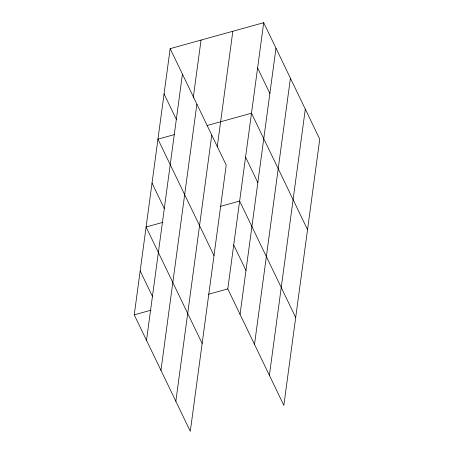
<?xml version="1.0" encoding="UTF-8"?>
<svg xmlns="http://www.w3.org/2000/svg" width="454" height="454" viewBox="0 0 454 454"><rect width="100%" height="100%" fill="white"/><g stroke="black" fill="none" stroke-linecap="round" stroke-linejoin="round"><path stroke-width="0.68" d="M170.165 48.64L226.211 165.097L190.294 431.3L134.248 314.843L170.165 48.64L263.706 22.7L319.752 139.157L283.835 405.36L227.789 288.903L263.706 22.7M146.511 340.335L182.434 74.133M193.239 97.865L201.037 40.083M160.96 370.356L196.883 104.153M175.846 401.279L211.768 135.082M217.239 146.869L232.84 31.264M240.053 314.395L275.975 48.192M254.501 344.41L290.424 78.207M269.387 375.339L305.309 109.136M174.728 134.498L157.952 139.151L213.999 255.608M207.092 125.525L251.493 113.211L307.54 229.662M162.878 222.347L146.097 227L202.143 343.451M220.179 206.451L239.638 201.054L295.685 317.511M134.248 314.843L151.023 310.19M208.329 294.3L227.789 288.903M257.6 67.952L269.869 93.445M245.569 157.129L257.838 182.621M164.059 93.899L176.328 119.391M233.714 244.978L245.983 270.471M152.028 183.076L164.297 208.568M140.173 270.919L152.442 296.411"/></g></svg>
